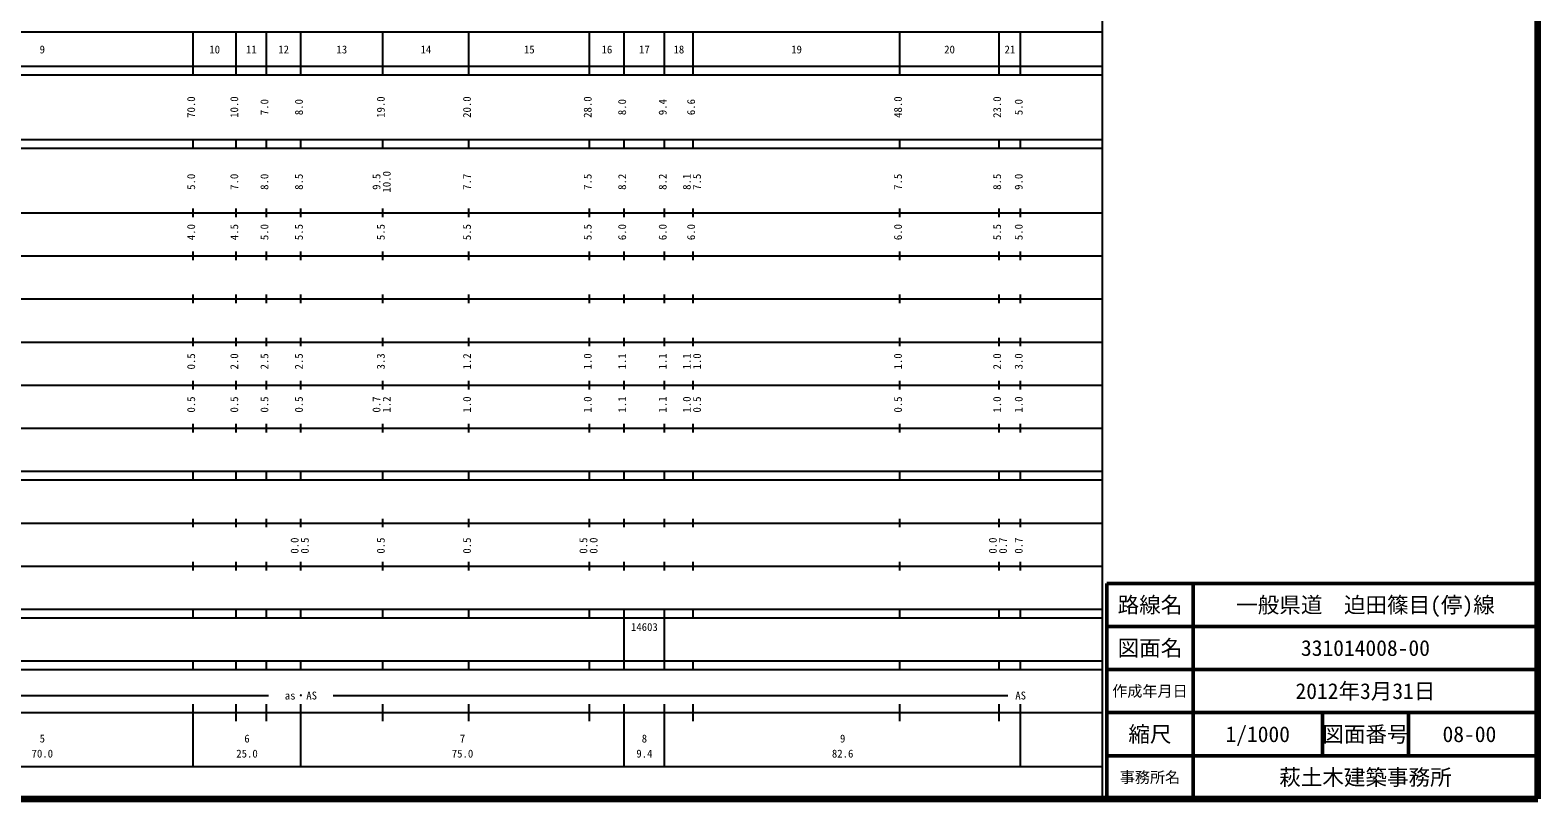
# Model space of a CAD drawing. Units: millimetres on the paper, enlarged 1000 times. Extents: x 40000 to 680000, y 20000 to 380000.
# Drawn here: x 330183 to 680000, y 20000 to 198357 of the extents above; entities that cross this region are included whole.
import ezdxf
from ezdxf.enums import TextEntityAlignment as Align

# ---------------------------------------------------------------- set-up
doc = ezdxf.new("R2010")
doc.units = ezdxf.units.MM
doc.header["$LTSCALE"] = 1000
for name, color, linetype, lineweight in [('M-TTL', 2, 'Continuous', 140), ('M-TTL-BAND', 7, 'Continuous', 25), ('M-TTL-FRAM', 2, 'Continuous', 50), ('M-TTL-LINE', 7, 'Continuous', 50)]:
    doc.layers.add(name, color=color, linetype=linetype, lineweight=lineweight)
doc.layers.add('M-TTL-TXT', color=7, linetype='Continuous')
doc.styles.add('ＭＳ ゴシック', font='')
doc.styles.get('ＭＳ ゴシック').set_extended_font_data('MS Gothic')

msp = doc.modelspace()

# ---------------------------------------------------------------- linework, layer by layer
at = {"layer": 'M-TTL'}
for p, q in [((680000, 20000), (680000, 380000)), ((40000, 20000), (680000, 20000))]:
    msp.add_line(p, q, dxfattribs=at)
at = {"layer": 'M-TTL-BAND'}
for p, q in [((579000, 20000), (579000, 370000)), ((68000, 198000), (579000, 198000)), ((368000, 188000), (368000, 198000)), ((378000, 188000), (378000, 198000)), ((385000, 188000), (385000, 198000)), ((393000, 188000), (393000, 198000)), ((412000, 188000), (412000, 198000)), ((432000, 188000), (432000, 198000)), ((460000, 188000), (460000, 198000)), ((468000, 188000), (468000, 198000)), ((477400, 188000), (477400, 198000)), ((484000, 188000), (484000, 198000)), ((532000, 188000), (532000, 198000)), ((555000, 188000), (555000, 198000)), ((560000, 188000), (560000, 198000)), ((40000, 190000), (579000, 190000)), ((40000, 188000), (579000, 188000)), ((40000, 173000), (579000, 173000)), ((368000, 171000), (368000, 173000)), ((378000, 171000), (378000, 173000)), ((385000, 171000), (385000, 173000)), ((393000, 171000), (393000, 173000)), ((412000, 171000), (412000, 173000)), ((432000, 171000), (432000, 173000)), ((460000, 171000), (460000, 173000)), ((468000, 171000), (468000, 173000)), ((477400, 171000), (477400, 173000)), ((484000, 171000), (484000, 173000)), ((532000, 171000), (532000, 173000)), ((555000, 171000), (555000, 173000)), ((560000, 171000), (560000, 173000)), ((40000, 171000), (579000, 171000)), ((40000, 156000), (579000, 156000)), ((368000, 155000), (368000, 157000)), ((378000, 155000), (378000, 157000)), ((385000, 155000), (385000, 157000)), ((393000, 155000), (393000, 157000)), ((412000, 155000), (412000, 157000)), ((432000, 155000), (432000, 157000)), ((460000, 155000), (460000, 157000)), ((468000, 155000), (468000, 157000)), ((477400, 155000), (477400, 157000)), ((484000, 155000), (484000, 157000)), ((532000, 155000), (532000, 157000)), ((555000, 155000), (555000, 157000)), ((560000, 155000), (560000, 157000)), ((368000, 145000), (368000, 147000)), ((378000, 145000), (378000, 147000)), ((385000, 145000), (385000, 147000)), ((393000, 145000), (393000, 147000)), ((412000, 145000), (412000, 147000)), ((432000, 145000), (432000, 147000)), ((460000, 145000), (460000, 147000)), ((468000, 145000), (468000, 147000)), ((477400, 145000), (477400, 147000)), ((484000, 145000), (484000, 147000)), ((532000, 145000), (532000, 147000)), ((555000, 145000), (555000, 147000)), ((560000, 145000), (560000, 147000)), ((46000, 146000), (579000, 146000)), ((368000, 135000), (368000, 137000)), ((378000, 135000), (378000, 137000)), ((385000, 135000), (385000, 137000)), ((393000, 135000), (393000, 137000)), ((412000, 135000), (412000, 137000)), ((432000, 135000), (432000, 137000)), ((460000, 135000), (460000, 137000)), ((468000, 135000), (468000, 137000)), ((477400, 135000), (477400, 137000)), ((484000, 135000), (484000, 137000)), ((532000, 135000), (532000, 137000)), ((555000, 135000), (555000, 137000)), ((560000, 135000), (560000, 137000)), ((52000, 136000), (579000, 136000)), ((46000, 126000), (579000, 126000)), ((368000, 125000), (368000, 127000)), ((378000, 125000), (378000, 127000)), ((385000, 125000), (385000, 127000)), ((393000, 125000), (393000, 127000)), ((412000, 125000), (412000, 127000)), ((432000, 125000), (432000, 127000)), ((460000, 125000), (460000, 127000)), ((468000, 125000), (468000, 127000)), ((477400, 125000), (477400, 127000)), ((484000, 125000), (484000, 127000)), ((532000, 125000), (532000, 127000)), ((555000, 125000), (555000, 127000)), ((560000, 125000), (560000, 127000)), ((52000, 116000), (579000, 116000)), ((368000, 115000), (368000, 117000)), ((378000, 115000), (378000, 117000)), ((385000, 115000), (385000, 117000)), ((393000, 115000), (393000, 117000)), ((412000, 115000), (412000, 117000)), ((432000, 115000), (432000, 117000)), ((460000, 115000), (460000, 117000)), ((468000, 115000), (468000, 117000)), ((477400, 115000), (477400, 117000)), ((484000, 115000), (484000, 117000)), ((532000, 115000), (532000, 117000)), ((555000, 115000), (555000, 117000)), ((560000, 115000), (560000, 117000)), ((46000, 106000), (579000, 106000)), ((368000, 105000), (368000, 107000)), ((378000, 105000), (378000, 107000)), ((385000, 105000), (385000, 107000)), ((393000, 105000), (393000, 107000)), ((412000, 105000), (412000, 107000)), ((432000, 105000), (432000, 107000)), ((460000, 105000), (460000, 107000)), ((468000, 105000), (468000, 107000)), ((477400, 105000), (477400, 107000)), ((484000, 105000), (484000, 107000)), ((532000, 105000), (532000, 107000)), ((555000, 105000), (555000, 107000)), ((560000, 105000), (560000, 107000)), ((40000, 96000), (579000, 96000)), ((368000, 94000), (368000, 96000)), ((378000, 94000), (378000, 96000)), ((385000, 94000), (385000, 96000)), ((393000, 94000), (393000, 96000)), ((412000, 94000), (412000, 96000)), ((432000, 94000), (432000, 96000)), ((460000, 94000), (460000, 96000)), ((468000, 94000), (468000, 96000)), ((477400, 94000), (477400, 96000)), ((484000, 94000), (484000, 96000)), ((532000, 94000), (532000, 96000)), ((555000, 94000), (555000, 96000)), ((560000, 94000), (560000, 96000)), ((40000, 94000), (579000, 94000)), ((49000, 84000), (579000, 84000)), ((368000, 83000), (368000, 85000)), ((378000, 83000), (378000, 85000)), ((385000, 83000), (385000, 85000)), ((393000, 83000), (393000, 85000)), ((412000, 83000), (412000, 85000)), ((432000, 83000), (432000, 85000)), ((460000, 83000), (460000, 85000)), ((468000, 83000), (468000, 85000)), ((477400, 83000), (477400, 85000)), ((484000, 83000), (484000, 85000)), ((532000, 83000), (532000, 85000)), ((555000, 83000), (555000, 85000)), ((560000, 83000), (560000, 85000)), ((40000, 74000), (579000, 74000)), ((368000, 73000), (368000, 75000)), ((378000, 73000), (378000, 75000)), ((385000, 73000), (385000, 75000)), ((393000, 73000), (393000, 75000)), ((412000, 73000), (412000, 75000)), ((432000, 73000), (432000, 75000)), ((460000, 73000), (460000, 75000)), ((468000, 73000), (468000, 75000)), ((477400, 73000), (477400, 75000)), ((484000, 73000), (484000, 75000)), ((532000, 73000), (532000, 75000)), ((555000, 73000), (555000, 75000)), ((560000, 73000), (560000, 75000)), ((40000, 64000), (579000, 64000)), ((368000, 62000), (368000, 64000)), ((378000, 62000), (378000, 64000)), ((385000, 62000), (385000, 64000)), ((393000, 62000), (393000, 64000)), ((412000, 62000), (412000, 64000)), ((432000, 62000), (432000, 64000)), ((460000, 62000), (460000, 64000)), ((468000, 62000), (468000, 64000)), ((477400, 62000), (477400, 64000)), ((484000, 62000), (484000, 64000)), ((532000, 62000), (532000, 64000)), ((555000, 62000), (555000, 64000)), ((560000, 62000), (560000, 64000)), ((40000, 62000), (579000, 62000)), ((468000, 52000), (468000, 62000)), ((477400, 52000), (477400, 62000)), ((40000, 52000), (579000, 52000)), ((40000, 50000), (579000, 50000)), ((368000, 50000), (368000, 52000)), ((378000, 50000), (378000, 52000)), ((385000, 50000), (385000, 52000)), ((393000, 50000), (393000, 52000)), ((412000, 50000), (412000, 52000)), ((432000, 50000), (432000, 52000)), ((460000, 50000), (460000, 52000)), ((468000, 50000), (468000, 52000)), ((477400, 50000), (477400, 52000)), ((484000, 50000), (484000, 52000)), ((532000, 50000), (532000, 52000)), ((555000, 50000), (555000, 52000)), ((560000, 50000), (560000, 52000)), ((71000, 44000), (385500, 44000)), ((368000, 27500), (368000, 42000)), ((378000, 38000), (378000, 42000)), ((385000, 38000), (385000, 42000)), ((393000, 38000), (393000, 42000)), ((393000, 27500), (393000, 42000)), ((400500, 44000), (557000, 44000)), ((412000, 38000), (412000, 42000)), ((432000, 38000), (432000, 42000)), ((460000, 38000), (460000, 42000)), ((468000, 27500), (468000, 42000)), ((477400, 27500), (477400, 42000)), ((484000, 38000), (484000, 42000)), ((532000, 38000), (532000, 42000)), ((555000, 38000), (555000, 42000)), ((560000, 27500), (560000, 42000)), ((40000, 40000), (579000, 40000)), ((68000, 27500), (579000, 27500))]:
    msp.add_line(p, q, dxfattribs=at)
at = {"layer": 'M-TTL-FRAM'}
for p, q in [((680000, 70000), (580000, 70000)), ((580000, 70000), (580000, 20000))]:
    msp.add_line(p, q, dxfattribs=at)
at = {"layer": 'M-TTL-LINE'}
for p, q in [((600000, 70000), (600000, 20000)), ((680000, 60000), (580000, 60000)), ((680000, 50000), (580000, 50000)), ((680000, 40000), (580000, 40000)), ((630000, 40000), (630000, 30000)), ((650000, 40000), (650000, 30000)), ((680000, 30000), (580000, 30000))]:
    msp.add_line(p, q, dxfattribs=at)

# ---------------------------------------------------------------- texts
at = {"layer": 'M-TTL-BAND', "style": 'ＭＳ ゴシック'}
for s, p in [('9', (333000, 192405)), ('10', (373000, 192405)), ('11', (381500, 192405)), ('12', (389000, 192405)), ('13', (402500, 192405)), ('14', (422000, 192405)), ('15', (446000, 192405)), ('16', (464000, 192405)), ('17', (472700, 192405)), ('18', (480700, 192405)), ('19', (508000, 192405)), ('20', (543500, 192405)), ('21', (557500, 192405)), ('as・AS', (393000, 42500)), ('AS', (560000, 42500)), ('5', (333000, 32523)), ('6', (380500, 32523)), ('7', (430500, 32523)), ('8', (472700, 32523)), ('9', (518700, 32523)), ('70.0', (333000, 29033)), ('25.0', (380500, 29033)), ('75.0', (430500, 29033)), ('9.4', (472700, 29033)), ('82.6', (518700, 29033))]:
    msp.add_text(s, height=1833, dxfattribs=at).set_placement(p, align=Align.BOTTOM_CENTER)
for s, p in [('70.0', (369000, 180500)), ('10.0', (379000, 180500)), ('7.0', (386000, 180500)), ('8.0', (394000, 180500)), ('19.0', (413000, 180500)), ('20.0', (433000, 180500)), ('28.0', (461000, 180500)), ('8.0', (469000, 180500)), ('9.4', (478400, 180500)), ('6.6', (485000, 180500)), ('48.0', (533000, 180500)), ('23.0', (556000, 180500)), ('5.0', (561000, 180500)), ('5.0', (369000, 163174)), ('7.0', (379000, 163174)), ('8.0', (386000, 163174)), ('8.5', (394000, 163174)), ('9.5', (412000, 163174)), ('10.0', (414370, 163174)), ('7.7', (433000, 163174)), ('7.5', (461000, 163174)), ('8.2', (469000, 163174)), ('8.2', (478400, 163174)), ('8.1', (484000, 163174)), ('7.5', (486370, 163174)), ('7.5', (533000, 163174)), ('8.5', (556000, 163174)), ('9.0', (561000, 163174)), ('4.0', (369000, 151500)), ('4.5', (379000, 151500)), ('5.0', (386000, 151500)), ('5.5', (394000, 151500)), ('5.5', (413000, 151500)), ('5.5', (433000, 151500)), ('5.5', (461000, 151500)), ('6.0', (469000, 151500)), ('6.0', (478400, 151500)), ('6.0', (485000, 151500)), ('6.0', (533000, 151500)), ('5.5', (556000, 151500)), ('5.0', (561000, 151500)), ('0.5', (369000, 121500)), ('2.0', (379000, 121500)), ('2.5', (386000, 121500)), ('2.5', (394000, 121500)), ('3.3', (413000, 121500)), ('1.2', (433000, 121500)), ('1.0', (461000, 121500)), ('1.1', (469000, 121500)), ('1.1', (478400, 121500)), ('1.1', (484000, 121500)), ('1.0', (486370, 121500)), ('1.0', (533000, 121500)), ('2.0', (556000, 121500)), ('3.0', (561000, 121500)), ('0.5', (369000, 111500)), ('0.5', (379000, 111500)), ('0.5', (386000, 111500)), ('0.5', (394000, 111500)), ('0.7', (412000, 111500)), ('1.2', (414370, 111500)), ('1.0', (433000, 111500)), ('1.0', (461000, 111500)), ('1.1', (469000, 111500)), ('1.1', (478400, 111500)), ('1.0', (484000, 111500)), ('0.5', (486370, 111500)), ('0.5', (533000, 111500)), ('1.0', (556000, 111500)), ('1.0', (561000, 111500)), ('0.0', (393000, 78764)), ('0.5', (395370, 78764)), ('0.5', (413000, 78764)), ('0.5', (433000, 78764)), ('0.5', (460000, 78764)), ('0.0', (462370, 78764)), ('0.0', (555000, 78764)), ('0.7', (557370, 78764)), ('0.7', (561000, 78764))]:
    msp.add_text(s, height=1833, rotation=90, dxfattribs=at).set_placement(p, align=Align.BOTTOM_CENTER)
msp.add_text('14603', height=1833, dxfattribs=at).set_placement((469575, 58405), align=Align.BOTTOM_LEFT)
at = {"layer": 'M-TTL-TXT', "style": 'ＭＳ ゴシック'}
for s, height, p in [('路線名', 3666, (590000, 65000)), ('路線名', 3666, (590000, 65000)), ('一般県道\u3000迫田篠目(停)線', 3666, (640000, 65000)), ('図面名', 3666, (590000, 55000)), ('図面名', 3666, (590000, 55000)), ('331014008-00', 3666, (640000, 55000)), ('作成年月日', 2566, (590000, 45000)), ('作成年月日', 2566, (590000, 45000)), ('2012年3月31日', 3666, (640000, 45000)), ('縮尺', 3666, (590000, 35000)), ('縮尺', 3666, (590000, 35000)), ('1/1000', 3666, (615000, 35000)), ('図面番号', 3666, (640000, 35000)), ('図面番号', 3666, (640000, 35000)), ('08-00', 3666, (664125, 35000)), ('事務所名', 2566, (590000, 25000)), ('事務所名', 2566, (590000, 25000)), ('萩土木建築事務所', 3666, (640000, 25000))]:
    msp.add_text(s, height=height, dxfattribs=at).set_placement(p, align=Align.MIDDLE_CENTER)

doc.saveas('drawing.dxf')
